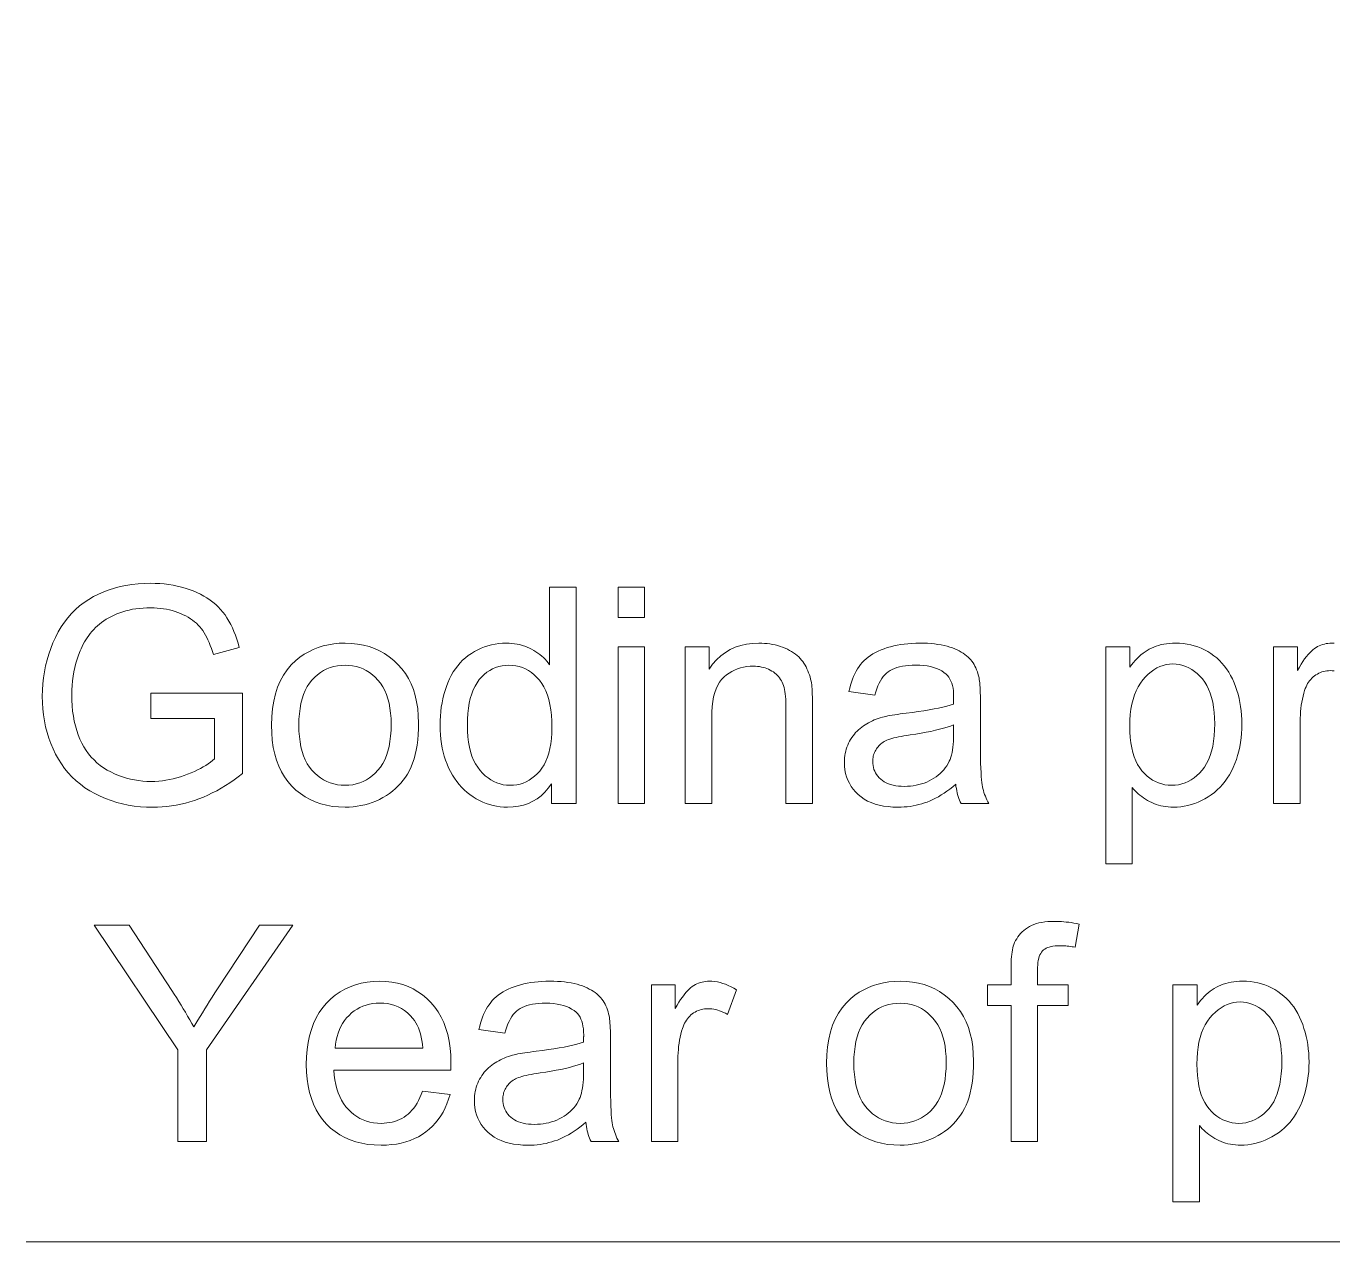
# Model space of a CAD drawing. Extents: x 0 to 297, y 0 to 420.
# Drawn here: x 31.13 to 49.23, y 91.52 to 108.36 of the extents above; entities that cross this region are included whole.
import ezdxf

# ---------------------------------------------------------------- set-up
doc = ezdxf.new("R2010")
doc.units = 0

msp = doc.modelspace()

# ---------------------------------------------------------------- linework, layer by layer
at = {"color": 7, "lineweight": 13}
for points in [[(83.923, 130.258), (70.24, 91.518), (31.128, 91.518)], [(49.247, 99.426), (49.22, 99.429), (49.193, 99.43), (49.169, 99.429), (49.146, 99.427), (49.123, 99.423), (49.101, 99.418), (49.079, 99.411), (49.057, 99.403), (49.036, 99.394), (49.016, 99.383), (48.996, 99.371), (48.976, 99.357), (48.958, 99.342), (48.94, 99.326), (48.924, 99.308), (48.908, 99.29), (48.894, 99.27), (48.881, 99.25), (48.869, 99.228), (48.858, 99.205), (48.848, 99.181), (48.839, 99.155), (48.828, 99.116), (48.817, 99.075), (48.808, 99.034), (48.8, 98.992), (48.793, 98.95), (48.788, 98.906), (48.783, 98.862), (48.78, 98.817), (48.778, 98.772), (48.778, 98.726), (48.778, 97.588), (48.409, 97.588), (48.409, 99.761), (48.741, 99.761), (48.741, 99.432), (48.766, 99.476), (48.791, 99.518), (48.815, 99.556), (48.839, 99.591), (48.863, 99.624), (48.886, 99.652), (48.909, 99.678), (48.932, 99.701), (48.954, 99.72), (48.975, 99.737), (48.997, 99.751), (49.019, 99.763), (49.042, 99.774), (49.065, 99.784), (49.088, 99.792), (49.112, 99.798), (49.136, 99.804), (49.161, 99.807), (49.186, 99.809), (49.212, 99.81), (49.249, 99.809)]]:
    msp.add_lwpolyline(points, dxfattribs=at)
for points in [[(32.855, 98.765), (32.855, 99.117), (34.126, 99.119), (34.126, 98.005), (34.067, 97.96), (34.008, 97.917), (33.948, 97.876), (33.889, 97.837), (33.828, 97.801), (33.768, 97.767), (33.707, 97.735), (33.646, 97.706), (33.584, 97.679), (33.522, 97.654), (33.46, 97.632), (33.397, 97.612), (33.334, 97.594), (33.271, 97.579), (33.207, 97.566), (33.143, 97.556), (33.078, 97.547), (33.014, 97.541), (32.949, 97.538), (32.884, 97.537), (32.796, 97.539), (32.71, 97.544), (32.626, 97.554), (32.543, 97.567), (32.462, 97.584), (32.382, 97.605), (32.304, 97.629), (32.228, 97.658), (32.153, 97.69), (32.08, 97.726), (32.01, 97.766), (31.943, 97.808), (31.88, 97.855), (31.82, 97.904), (31.763, 97.957), (31.711, 98.014), (31.661, 98.074), (31.616, 98.137), (31.574, 98.203), (31.535, 98.273), (31.5, 98.346), (31.469, 98.42), (31.441, 98.496), (31.417, 98.573), (31.397, 98.652), (31.38, 98.733), (31.367, 98.816), (31.358, 98.9), (31.353, 98.986), (31.351, 99.074), (31.353, 99.161), (31.358, 99.246), (31.367, 99.331), (31.38, 99.415), (31.397, 99.497), (31.417, 99.578), (31.441, 99.658), (31.468, 99.737), (31.499, 99.815), (31.534, 99.891), (31.572, 99.965), (31.614, 100.035), (31.658, 100.101), (31.706, 100.163), (31.757, 100.222), (31.812, 100.276), (31.869, 100.327), (31.93, 100.373), (31.994, 100.416), (32.061, 100.455), (32.131, 100.49), (32.203, 100.521), (32.277, 100.549), (32.353, 100.573), (32.431, 100.593), (32.511, 100.61), (32.593, 100.622), (32.678, 100.632), (32.764, 100.637), (32.853, 100.639), (32.917, 100.638), (32.98, 100.635), (33.042, 100.63), (33.103, 100.622), (33.163, 100.613), (33.221, 100.601), (33.278, 100.587), (33.333, 100.572), (33.388, 100.554), (33.441, 100.534), (33.493, 100.512), (33.542, 100.488), (33.589, 100.463), (33.633, 100.436), (33.676, 100.408), (33.716, 100.377), (33.754, 100.345), (33.789, 100.312), (33.822, 100.277), (33.854, 100.24), (33.883, 100.201), (33.91, 100.16), (33.937, 100.117), (33.962, 100.071), (33.985, 100.023), (34.007, 99.973), (34.028, 99.92), (34.047, 99.865), (34.064, 99.808), (34.081, 99.749), (33.723, 99.651), (33.709, 99.695), (33.694, 99.738), (33.679, 99.779), (33.663, 99.818), (33.647, 99.855), (33.63, 99.89), (33.612, 99.923), (33.594, 99.954), (33.574, 99.984), (33.555, 100.011), (33.534, 100.036), (33.511, 100.061), (33.487, 100.085), (33.461, 100.107), (33.433, 100.129), (33.403, 100.149), (33.372, 100.169), (33.339, 100.187), (33.305, 100.204), (33.268, 100.221), (33.231, 100.236), (33.192, 100.249), (33.153, 100.261), (33.113, 100.271), (33.072, 100.28), (33.03, 100.287), (32.987, 100.292), (32.944, 100.296), (32.9, 100.299), (32.855, 100.299), (32.801, 100.298), (32.749, 100.296), (32.698, 100.292), (32.649, 100.286), (32.601, 100.279), (32.555, 100.269), (32.51, 100.259), (32.467, 100.246), (32.425, 100.232), (32.384, 100.216), (32.345, 100.199), (32.308, 100.181), (32.272, 100.162), (32.238, 100.142), (32.205, 100.121), (32.174, 100.098), (32.144, 100.075), (32.116, 100.05), (32.089, 100.025), (32.064, 99.999), (32.04, 99.971), (32.017, 99.943), (31.996, 99.915), (31.975, 99.886), (31.956, 99.857), (31.937, 99.827), (31.92, 99.796), (31.904, 99.765), (31.889, 99.734), (31.875, 99.702), (31.853, 99.646), (31.833, 99.589), (31.816, 99.531), (31.801, 99.472), (31.789, 99.412), (31.778, 99.351), (31.77, 99.289), (31.765, 99.226), (31.761, 99.163), (31.76, 99.098), (31.761, 99.019), (31.766, 98.943), (31.772, 98.869), (31.782, 98.798), (31.795, 98.73), (31.81, 98.664), (31.828, 98.601), (31.848, 98.54), (31.872, 98.482), (31.898, 98.427), (31.927, 98.374), (31.958, 98.324), (31.992, 98.277), (32.029, 98.233), (32.068, 98.192), (32.109, 98.153), (32.153, 98.117), (32.2, 98.084), (32.249, 98.053), (32.3, 98.026), (32.353, 98.001), (32.407, 97.979), (32.462, 97.959), (32.517, 97.942), (32.572, 97.928), (32.629, 97.916), (32.686, 97.907), (32.744, 97.9), (32.802, 97.896), (32.861, 97.895), (32.912, 97.896), (32.964, 97.899), (33.015, 97.904), (33.065, 97.911), (33.116, 97.92), (33.166, 97.931), (33.216, 97.943), (33.266, 97.958), (33.315, 97.975), (33.364, 97.994), (33.412, 98.014), (33.458, 98.034), (33.501, 98.055), (33.542, 98.076), (33.58, 98.097), (33.616, 98.118), (33.65, 98.14), (33.681, 98.161), (33.71, 98.183), (33.737, 98.206), (33.737, 98.765)], [(38.405, 97.588), (38.405, 97.862), (38.361, 97.801), (38.314, 97.746), (38.263, 97.697), (38.208, 97.655), (38.149, 97.62), (38.087, 97.59), (38.02, 97.568), (37.95, 97.552), (37.875, 97.542), (37.797, 97.539), (37.745, 97.54), (37.695, 97.544), (37.645, 97.552), (37.596, 97.562), (37.547, 97.575), (37.5, 97.59), (37.454, 97.609), (37.408, 97.63), (37.363, 97.655), (37.319, 97.682), (37.276, 97.712), (37.236, 97.744), (37.197, 97.778), (37.16, 97.815), (37.126, 97.854), (37.093, 97.895), (37.062, 97.938), (37.033, 97.984), (37.006, 98.032), (36.981, 98.082), (36.959, 98.134), (36.938, 98.188), (36.92, 98.243), (36.905, 98.3), (36.892, 98.358), (36.881, 98.418), (36.872, 98.479), (36.866, 98.542), (36.863, 98.606), (36.862, 98.672), (36.863, 98.737), (36.866, 98.8), (36.871, 98.862), (36.879, 98.923), (36.889, 98.983), (36.901, 99.041), (36.915, 99.098), (36.931, 99.154), (36.95, 99.209), (36.97, 99.263), (36.993, 99.315), (37.018, 99.364), (37.045, 99.411), (37.074, 99.455), (37.106, 99.497), (37.139, 99.536), (37.175, 99.573), (37.213, 99.608), (37.253, 99.64), (37.296, 99.669), (37.339, 99.696), (37.384, 99.72), (37.43, 99.741), (37.477, 99.759), (37.525, 99.775), (37.574, 99.788), (37.624, 99.798), (37.675, 99.805), (37.727, 99.809), (37.781, 99.81), (37.819, 99.809), (37.857, 99.807), (37.895, 99.803), (37.931, 99.797), (37.966, 99.79), (38.001, 99.78), (38.034, 99.77), (38.067, 99.757), (38.099, 99.743), (38.13, 99.727), (38.161, 99.71), (38.19, 99.692), (38.217, 99.673), (38.244, 99.653), (38.27, 99.632), (38.294, 99.61), (38.317, 99.587), (38.339, 99.563), (38.36, 99.538), (38.38, 99.511), (38.38, 100.588), (38.746, 100.588), (38.746, 97.588)], [(39.328, 100.164), (39.328, 100.588), (39.696, 100.588), (39.696, 100.164)], [(34.527, 98.674), (34.53, 98.792), (34.54, 98.903), (34.557, 99.009), (34.58, 99.107), (34.611, 99.2), (34.648, 99.286), (34.691, 99.366), (34.742, 99.44), (34.799, 99.508), (34.862, 99.569), (34.92, 99.615), (34.979, 99.656), (35.042, 99.692), (35.106, 99.723), (35.173, 99.75), (35.243, 99.772), (35.315, 99.788), (35.39, 99.801), (35.466, 99.808), (35.546, 99.81), (35.634, 99.807), (35.719, 99.798), (35.8, 99.784), (35.878, 99.763), (35.953, 99.737), (36.025, 99.705), (36.093, 99.666), (36.158, 99.622), (36.22, 99.572), (36.278, 99.517), (36.333, 99.456), (36.381, 99.39), (36.424, 99.32), (36.461, 99.246), (36.492, 99.167), (36.517, 99.084), (36.537, 98.996), (36.552, 98.903), (36.56, 98.806), (36.563, 98.705), (36.562, 98.623), (36.558, 98.545), (36.552, 98.47), (36.543, 98.398), (36.531, 98.33), (36.518, 98.266), (36.501, 98.206), (36.482, 98.149), (36.461, 98.095), (36.437, 98.045), (36.411, 97.998), (36.382, 97.953), (36.351, 97.911), (36.318, 97.87), (36.283, 97.832), (36.245, 97.795), (36.205, 97.761), (36.162, 97.729), (36.118, 97.699), (36.071, 97.672), (36.022, 97.646), (35.973, 97.624), (35.923, 97.604), (35.871, 97.587), (35.819, 97.572), (35.766, 97.56), (35.713, 97.551), (35.658, 97.544), (35.602, 97.54), (35.546, 97.539), (35.456, 97.542), (35.37, 97.55), (35.288, 97.565), (35.209, 97.586), (35.133, 97.612), (35.061, 97.644), (34.993, 97.682), (34.928, 97.726), (34.866, 97.776), (34.808, 97.831), (34.755, 97.892), (34.707, 97.959), (34.665, 98.03), (34.628, 98.107), (34.597, 98.188), (34.572, 98.275), (34.552, 98.367), (34.538, 98.465), (34.53, 98.567)], [(39.328, 97.588), (39.328, 99.761), (39.696, 99.761), (39.696, 97.588)], [(40.257, 97.588), (40.257, 99.761), (40.588, 99.761), (40.588, 99.452), (40.638, 99.52), (40.692, 99.581), (40.751, 99.635), (40.814, 99.681), (40.881, 99.721), (40.952, 99.753), (41.028, 99.778), (41.107, 99.796), (41.192, 99.807), (41.28, 99.81), (41.319, 99.81), (41.357, 99.807), (41.395, 99.804), (41.432, 99.799), (41.468, 99.793), (41.504, 99.785), (41.539, 99.776), (41.574, 99.765), (41.608, 99.753), (41.641, 99.74), (41.673, 99.725), (41.704, 99.71), (41.732, 99.693), (41.76, 99.676), (41.785, 99.658), (41.809, 99.639), (41.831, 99.619), (41.852, 99.599), (41.87, 99.577), (41.888, 99.554), (41.903, 99.531), (41.918, 99.507), (41.932, 99.482), (41.945, 99.456), (41.957, 99.429), (41.968, 99.401), (41.978, 99.373), (41.987, 99.344), (41.995, 99.313), (42.002, 99.282), (42.006, 99.26), (42.01, 99.235), (42.013, 99.207), (42.015, 99.176), (42.018, 99.142), (42.019, 99.104), (42.021, 99.064), (42.022, 99.02), (42.022, 98.974), (42.023, 98.924), (42.023, 97.588), (41.654, 97.588), (41.654, 98.91), (41.654, 98.954), (41.653, 98.995), (41.65, 99.035), (41.647, 99.072), (41.644, 99.107), (41.639, 99.139), (41.633, 99.169), (41.627, 99.197), (41.62, 99.223), (41.611, 99.246), (41.602, 99.268), (41.591, 99.289), (41.58, 99.309), (41.566, 99.328), (41.552, 99.347), (41.536, 99.364), (41.519, 99.381), (41.5, 99.396), (41.48, 99.411), (41.459, 99.424), (41.437, 99.437), (41.414, 99.448), (41.39, 99.458), (41.365, 99.467), (41.34, 99.474), (41.314, 99.48), (41.287, 99.485), (41.259, 99.488), (41.231, 99.49), (41.202, 99.491), (41.156, 99.49), (41.111, 99.485), (41.067, 99.478), (41.024, 99.467), (40.983, 99.454), (40.943, 99.437), (40.904, 99.418), (40.867, 99.395), (40.831, 99.37), (40.796, 99.342), (40.763, 99.309), (40.734, 99.271), (40.709, 99.228), (40.687, 99.179), (40.668, 99.125), (40.652, 99.066), (40.64, 99.001), (40.632, 98.931), (40.627, 98.856), (40.625, 98.775), (40.625, 97.588)], [(44.006, 97.856), (43.965, 97.822), (43.924, 97.79), (43.884, 97.761), (43.844, 97.733), (43.805, 97.708), (43.766, 97.684), (43.727, 97.663), (43.688, 97.643), (43.65, 97.626), (43.612, 97.61), (43.574, 97.597), (43.535, 97.585), (43.496, 97.574), (43.456, 97.565), (43.415, 97.557), (43.375, 97.55), (43.333, 97.545), (43.291, 97.542), (43.249, 97.539), (43.205, 97.539), (43.136, 97.54), (43.069, 97.546), (43.006, 97.554), (42.946, 97.567), (42.889, 97.582), (42.835, 97.602), (42.785, 97.624), (42.739, 97.651), (42.695, 97.68), (42.655, 97.714), (42.618, 97.75), (42.586, 97.788), (42.557, 97.827), (42.532, 97.869), (42.511, 97.913), (42.493, 97.959), (42.48, 98.006), (42.47, 98.056), (42.465, 98.107), (42.463, 98.161), (42.463, 98.192), (42.466, 98.224), (42.469, 98.254), (42.474, 98.284), (42.481, 98.314), (42.489, 98.342), (42.498, 98.371), (42.509, 98.399), (42.521, 98.426), (42.535, 98.452), (42.55, 98.478), (42.566, 98.503), (42.583, 98.527), (42.601, 98.55), (42.619, 98.571), (42.639, 98.592), (42.659, 98.612), (42.68, 98.63), (42.703, 98.648), (42.726, 98.664), (42.749, 98.68), (42.774, 98.695), (42.799, 98.709), (42.824, 98.722), (42.851, 98.734), (42.877, 98.746), (42.905, 98.757), (42.933, 98.767), (42.961, 98.776), (42.991, 98.785), (43.013, 98.791), (43.038, 98.796), (43.066, 98.802), (43.095, 98.808), (43.127, 98.813), (43.161, 98.819), (43.197, 98.824), (43.235, 98.83), (43.275, 98.835), (43.318, 98.84), (43.405, 98.851), (43.487, 98.862), (43.565, 98.874), (43.637, 98.886), (43.705, 98.899), (43.769, 98.911), (43.827, 98.925), (43.881, 98.938), (43.93, 98.953), (43.975, 98.967), (43.975, 98.982), (43.976, 98.995), (43.976, 99.008), (43.976, 99.019), (43.976, 99.029), (43.977, 99.038), (43.977, 99.046), (43.977, 99.053), (43.977, 99.059), (43.977, 99.063), (43.976, 99.107), (43.973, 99.148), (43.968, 99.186), (43.96, 99.222), (43.951, 99.255), (43.939, 99.286), (43.926, 99.313), (43.91, 99.338), (43.892, 99.361), (43.873, 99.38), (43.843, 99.404), (43.811, 99.425), (43.776, 99.444), (43.738, 99.46), (43.697, 99.474), (43.654, 99.485), (43.608, 99.494), (43.559, 99.5), (43.507, 99.504), (43.453, 99.505), (43.402, 99.504), (43.355, 99.502), (43.309, 99.497), (43.267, 99.491), (43.227, 99.483), (43.19, 99.473), (43.156, 99.461), (43.124, 99.447), (43.096, 99.432), (43.069, 99.414), (43.045, 99.395), (43.022, 99.372), (43.001, 99.347), (42.981, 99.319), (42.962, 99.288), (42.944, 99.255), (42.928, 99.218), (42.913, 99.179), (42.899, 99.137), (42.886, 99.092), (42.526, 99.141), (42.537, 99.186), (42.548, 99.23), (42.561, 99.272), (42.576, 99.312), (42.591, 99.35), (42.608, 99.387), (42.626, 99.421), (42.645, 99.454), (42.666, 99.485), (42.688, 99.515), (42.711, 99.542), (42.737, 99.569), (42.764, 99.594), (42.794, 99.618), (42.825, 99.64), (42.859, 99.662), (42.894, 99.682), (42.932, 99.7), (42.972, 99.717), (43.013, 99.733), (43.056, 99.748), (43.101, 99.761), (43.147, 99.773), (43.194, 99.783), (43.243, 99.791), (43.293, 99.798), (43.344, 99.803), (43.397, 99.807), (43.451, 99.809), (43.506, 99.81), (43.561, 99.81), (43.613, 99.808), (43.664, 99.804), (43.712, 99.8), (43.759, 99.794), (43.803, 99.787), (43.845, 99.778), (43.885, 99.768), (43.923, 99.757), (43.959, 99.745), (43.992, 99.731), (44.024, 99.717), (44.055, 99.702), (44.083, 99.687), (44.109, 99.671), (44.134, 99.654), (44.157, 99.637), (44.178, 99.618), (44.197, 99.6), (44.214, 99.58), (44.23, 99.56), (44.245, 99.538), (44.259, 99.516), (44.272, 99.492), (44.284, 99.468), (44.295, 99.442), (44.305, 99.415), (44.314, 99.388), (44.322, 99.359), (44.329, 99.329), (44.332, 99.309), (44.336, 99.286), (44.338, 99.259), (44.341, 99.23), (44.343, 99.197), (44.344, 99.162), (44.346, 99.123), (44.347, 99.082), (44.347, 99.037), (44.347, 98.99), (44.347, 98.499), (44.348, 98.4), (44.348, 98.308), (44.349, 98.224), (44.351, 98.148), (44.353, 98.079), (44.356, 98.018), (44.359, 97.964), (44.362, 97.918), (44.366, 97.88), (44.371, 97.849), (44.376, 97.822), (44.382, 97.795), (44.389, 97.768), (44.397, 97.742), (44.406, 97.715), (44.416, 97.69), (44.426, 97.664), (44.438, 97.638), (44.451, 97.613), (44.464, 97.588), (44.079, 97.588), (44.068, 97.611), (44.058, 97.635), (44.049, 97.66), (44.04, 97.686), (44.032, 97.712), (44.025, 97.739), (44.019, 97.767), (44.014, 97.796), (44.009, 97.826)], [(46.083, 96.755), (46.083, 99.761), (46.418, 99.761), (46.418, 99.479), (46.442, 99.511), (46.467, 99.542), (46.492, 99.571), (46.518, 99.598), (46.545, 99.624), (46.572, 99.648), (46.6, 99.67), (46.628, 99.691), (46.657, 99.71), (46.686, 99.727), (46.717, 99.743), (46.749, 99.757), (46.782, 99.77), (46.816, 99.78), (46.852, 99.79), (46.888, 99.797), (46.927, 99.803), (46.966, 99.807), (47.007, 99.809), (47.049, 99.81), (47.104, 99.809), (47.157, 99.805), (47.21, 99.797), (47.261, 99.787), (47.311, 99.774), (47.359, 99.759), (47.406, 99.74), (47.452, 99.719), (47.496, 99.694), (47.54, 99.667), (47.581, 99.637), (47.621, 99.605), (47.658, 99.57), (47.693, 99.534), (47.726, 99.494), (47.758, 99.453), (47.787, 99.409), (47.813, 99.362), (47.838, 99.314), (47.861, 99.263), (47.882, 99.21), (47.9, 99.156), (47.916, 99.102), (47.93, 99.046), (47.942, 98.989), (47.952, 98.932), (47.96, 98.873), (47.965, 98.813), (47.968, 98.753), (47.969, 98.691), (47.968, 98.625), (47.965, 98.56), (47.959, 98.497), (47.95, 98.435), (47.94, 98.374), (47.926, 98.315), (47.911, 98.256), (47.893, 98.2), (47.872, 98.144), (47.85, 98.09), (47.825, 98.038), (47.798, 97.988), (47.768, 97.941), (47.737, 97.897), (47.703, 97.854), (47.667, 97.815), (47.629, 97.778), (47.589, 97.743), (47.546, 97.711), (47.502, 97.681), (47.456, 97.654), (47.41, 97.63), (47.363, 97.608), (47.316, 97.59), (47.268, 97.574), (47.22, 97.562), (47.171, 97.552), (47.122, 97.544), (47.072, 97.54), (47.022, 97.539), (46.986, 97.54), (46.95, 97.542), (46.915, 97.546), (46.881, 97.551), (46.847, 97.558), (46.815, 97.567), (46.783, 97.577), (46.752, 97.589), (46.721, 97.602), (46.691, 97.617), (46.663, 97.632), (46.635, 97.649), (46.608, 97.667), (46.583, 97.685), (46.558, 97.705), (46.535, 97.725), (46.512, 97.745), (46.491, 97.767), (46.47, 97.79), (46.451, 97.813), (46.451, 96.755)], [(34.905, 98.674), (34.907, 98.593), (34.913, 98.516), (34.922, 98.443), (34.934, 98.374), (34.951, 98.309), (34.971, 98.249), (34.995, 98.193), (35.022, 98.141), (35.053, 98.093), (35.087, 98.049), (35.125, 98.01), (35.164, 97.975), (35.205, 97.943), (35.248, 97.916), (35.293, 97.894), (35.34, 97.875), (35.389, 97.86), (35.439, 97.85), (35.492, 97.844), (35.546, 97.842), (35.6, 97.844), (35.652, 97.85), (35.702, 97.86), (35.75, 97.875), (35.797, 97.894), (35.842, 97.917), (35.885, 97.944), (35.926, 97.975), (35.965, 98.011), (36.002, 98.05), (36.037, 98.094), (36.068, 98.143), (36.095, 98.195), (36.119, 98.252), (36.139, 98.314), (36.155, 98.38), (36.168, 98.45), (36.177, 98.524), (36.183, 98.603), (36.184, 98.687), (36.183, 98.765), (36.177, 98.84), (36.168, 98.911), (36.155, 98.978), (36.139, 99.041), (36.118, 99.1), (36.095, 99.155), (36.067, 99.207), (36.036, 99.254), (36.001, 99.298), (35.964, 99.337), (35.924, 99.372), (35.883, 99.404), (35.84, 99.431), (35.796, 99.453), (35.749, 99.472), (35.701, 99.487), (35.651, 99.497), (35.599, 99.503), (35.546, 99.505), (35.492, 99.503), (35.439, 99.497), (35.389, 99.487), (35.34, 99.472), (35.293, 99.454), (35.248, 99.431), (35.205, 99.404), (35.164, 99.373), (35.125, 99.338), (35.087, 99.299), (35.053, 99.255), (35.022, 99.208), (34.995, 99.156), (34.971, 99.1), (34.951, 99.039), (34.934, 98.975), (34.922, 98.906), (34.913, 98.833), (34.907, 98.756)], [(37.24, 98.672), (37.242, 98.591), (37.247, 98.514), (37.256, 98.441), (37.268, 98.372), (37.284, 98.308), (37.304, 98.247), (37.326, 98.191), (37.353, 98.139), (37.383, 98.092), (37.416, 98.048), (37.452, 98.009), (37.489, 97.974), (37.528, 97.943), (37.567, 97.916), (37.608, 97.893), (37.65, 97.875), (37.694, 97.86), (37.738, 97.85), (37.784, 97.844), (37.832, 97.842), (37.879, 97.844), (37.925, 97.85), (37.97, 97.859), (38.013, 97.873), (38.055, 97.891), (38.095, 97.913), (38.134, 97.938), (38.172, 97.968), (38.207, 98.002), (38.242, 98.039), (38.274, 98.081), (38.303, 98.126), (38.328, 98.176), (38.35, 98.23), (38.369, 98.288), (38.384, 98.351), (38.396, 98.417), (38.404, 98.488), (38.409, 98.563), (38.411, 98.642), (38.409, 98.729), (38.404, 98.811), (38.395, 98.888), (38.383, 98.961), (38.368, 99.029), (38.349, 99.092), (38.327, 99.15), (38.301, 99.204), (38.272, 99.252), (38.239, 99.297), (38.204, 99.336), (38.167, 99.372), (38.129, 99.403), (38.089, 99.43), (38.047, 99.453), (38.004, 99.472), (37.959, 99.487), (37.913, 99.497), (37.865, 99.503), (37.815, 99.505), (37.767, 99.503), (37.72, 99.497), (37.675, 99.487), (37.632, 99.473), (37.59, 99.455), (37.55, 99.433), (37.511, 99.407), (37.474, 99.377), (37.439, 99.343), (37.405, 99.305), (37.374, 99.262), (37.346, 99.215), (37.321, 99.164), (37.3, 99.107), (37.281, 99.046), (37.267, 98.981), (37.255, 98.911), (37.247, 98.836), (37.242, 98.756)], [(46.416, 98.662), (46.418, 98.58), (46.423, 98.503), (46.432, 98.43), (46.443, 98.362), (46.459, 98.297), (46.477, 98.238), (46.499, 98.182), (46.525, 98.131), (46.554, 98.084), (46.586, 98.042), (46.621, 98.004), (46.657, 97.97), (46.694, 97.94), (46.733, 97.914), (46.774, 97.892), (46.816, 97.874), (46.859, 97.86), (46.904, 97.85), (46.95, 97.844), (46.997, 97.842), (47.046, 97.844), (47.093, 97.85), (47.138, 97.86), (47.183, 97.875), (47.225, 97.894), (47.267, 97.916), (47.307, 97.943), (47.345, 97.975), (47.382, 98.01), (47.418, 98.049), (47.451, 98.093), (47.481, 98.142), (47.507, 98.194), (47.53, 98.252), (47.549, 98.314), (47.565, 98.381), (47.577, 98.452), (47.586, 98.528), (47.591, 98.608), (47.593, 98.693), (47.591, 98.774), (47.586, 98.851), (47.578, 98.923), (47.566, 98.992), (47.55, 99.056), (47.531, 99.116), (47.509, 99.172), (47.484, 99.224), (47.455, 99.272), (47.422, 99.315), (47.387, 99.354), (47.351, 99.389), (47.314, 99.42), (47.275, 99.447), (47.235, 99.47), (47.193, 99.489), (47.15, 99.503), (47.106, 99.513), (47.061, 99.52), (47.014, 99.522), (46.967, 99.519), (46.922, 99.513), (46.877, 99.502), (46.834, 99.486), (46.792, 99.467), (46.751, 99.442), (46.711, 99.414), (46.672, 99.381), (46.634, 99.344), (46.597, 99.302), (46.563, 99.256), (46.532, 99.206), (46.505, 99.152), (46.481, 99.094), (46.462, 99.032), (46.445, 98.966), (46.433, 98.896), (46.424, 98.822), (46.418, 98.744)], [(43.975, 98.679), (43.933, 98.662), (43.887, 98.647), (43.837, 98.632), (43.782, 98.617), (43.724, 98.603), (43.662, 98.589), (43.596, 98.576), (43.526, 98.563), (43.451, 98.551), (43.373, 98.539), (43.329, 98.533), (43.288, 98.526), (43.249, 98.519), (43.213, 98.512), (43.179, 98.505), (43.149, 98.497), (43.12, 98.49), (43.095, 98.482), (43.072, 98.474), (43.052, 98.466), (43.034, 98.457), (43.016, 98.448), (42.999, 98.438), (42.984, 98.427), (42.969, 98.415), (42.955, 98.403), (42.941, 98.39), (42.929, 98.376), (42.917, 98.361), (42.907, 98.346), (42.897, 98.33), (42.888, 98.314), (42.881, 98.297), (42.874, 98.28), (42.868, 98.263), (42.864, 98.245), (42.86, 98.227), (42.858, 98.209), (42.856, 98.19), (42.856, 98.171), (42.857, 98.142), (42.86, 98.114), (42.866, 98.087), (42.873, 98.061), (42.883, 98.036), (42.896, 98.012), (42.91, 97.989), (42.927, 97.967), (42.946, 97.946), (42.967, 97.926), (42.99, 97.907), (43.016, 97.89), (43.043, 97.875), (43.073, 97.863), (43.104, 97.852), (43.138, 97.843), (43.174, 97.836), (43.212, 97.831), (43.252, 97.828), (43.293, 97.827), (43.336, 97.828), (43.377, 97.831), (43.417, 97.836), (43.456, 97.842), (43.495, 97.851), (43.532, 97.861), (43.568, 97.873), (43.604, 97.887), (43.638, 97.903), (43.672, 97.92), (43.704, 97.94), (43.735, 97.96), (43.764, 97.982), (43.791, 98.006), (43.816, 98.031), (43.839, 98.057), (43.861, 98.084), (43.881, 98.113), (43.899, 98.144), (43.916, 98.175), (43.927, 98.201), (43.937, 98.23), (43.946, 98.261), (43.954, 98.294), (43.96, 98.33), (43.965, 98.368), (43.97, 98.408), (43.973, 98.451), (43.974, 98.496), (43.975, 98.544)], [(44.772, 92.906), (44.772, 94.792), (44.447, 94.792), (44.447, 95.079), (44.772, 95.079), (44.772, 95.31), (44.772, 95.353), (44.774, 95.393), (44.775, 95.431), (44.778, 95.467), (44.782, 95.501), (44.786, 95.532), (44.791, 95.562), (44.797, 95.589), (44.803, 95.613), (44.811, 95.636), (44.822, 95.664), (44.835, 95.691), (44.85, 95.717), (44.866, 95.742), (44.884, 95.765), (44.904, 95.788), (44.925, 95.81), (44.948, 95.83), (44.972, 95.85), (44.998, 95.868), (45.026, 95.885), (45.056, 95.9), (45.088, 95.913), (45.123, 95.925), (45.159, 95.935), (45.198, 95.943), (45.238, 95.949), (45.281, 95.953), (45.326, 95.956), (45.374, 95.957), (45.405, 95.957), (45.437, 95.955), (45.47, 95.954), (45.503, 95.951), (45.537, 95.948), (45.572, 95.944), (45.607, 95.939), (45.643, 95.933), (45.68, 95.927), (45.717, 95.92), (45.662, 95.599), (45.639, 95.603), (45.617, 95.606), (45.595, 95.609), (45.572, 95.612), (45.551, 95.614), (45.529, 95.616), (45.508, 95.617), (45.487, 95.618), (45.466, 95.619), (45.445, 95.619), (45.413, 95.619), (45.382, 95.616), (45.353, 95.613), (45.327, 95.608), (45.302, 95.601), (45.279, 95.593), (45.258, 95.584), (45.24, 95.573), (45.223, 95.561), (45.208, 95.548), (45.195, 95.532), (45.183, 95.514), (45.172, 95.493), (45.163, 95.47), (45.156, 95.445), (45.149, 95.417), (45.145, 95.386), (45.141, 95.353), (45.139, 95.318), (45.138, 95.28), (45.138, 95.079), (45.562, 95.079), (45.562, 94.792), (45.138, 94.792), (45.138, 92.906)], [(33.228, 92.906), (33.228, 94.177), (32.072, 95.906), (32.555, 95.906), (33.146, 95.001), (33.179, 94.95), (33.211, 94.9), (33.243, 94.849), (33.274, 94.798), (33.305, 94.747), (33.335, 94.697), (33.365, 94.646), (33.394, 94.595), (33.423, 94.544), (33.451, 94.494), (33.479, 94.541), (33.508, 94.59), (33.538, 94.64), (33.569, 94.691), (33.601, 94.744), (33.634, 94.797), (33.669, 94.852), (33.704, 94.908), (33.741, 94.965), (33.779, 95.024), (34.36, 95.906), (34.822, 95.906), (33.625, 94.177), (33.625, 92.906)], [(36.619, 93.606), (37, 93.559), (36.98, 93.493), (36.958, 93.431), (36.932, 93.372), (36.903, 93.316), (36.871, 93.262), (36.837, 93.212), (36.799, 93.165), (36.758, 93.12), (36.713, 93.079), (36.666, 93.041), (36.616, 93.006), (36.563, 92.974), (36.508, 92.947), (36.45, 92.923), (36.389, 92.903), (36.325, 92.886), (36.259, 92.873), (36.19, 92.864), (36.119, 92.858), (36.044, 92.857), (35.951, 92.86), (35.861, 92.868), (35.776, 92.883), (35.694, 92.904), (35.617, 92.93), (35.543, 92.962), (35.473, 93.001), (35.408, 93.045), (35.346, 93.094), (35.288, 93.15), (35.235, 93.211), (35.187, 93.277), (35.146, 93.348), (35.109, 93.423), (35.079, 93.503), (35.053, 93.588), (35.034, 93.677), (35.02, 93.771), (35.011, 93.87), (35.009, 93.974), (35.012, 94.081), (35.02, 94.183), (35.034, 94.281), (35.054, 94.373), (35.079, 94.461), (35.11, 94.544), (35.147, 94.621), (35.189, 94.694), (35.237, 94.762), (35.291, 94.825), (35.349, 94.883), (35.411, 94.934), (35.476, 94.98), (35.544, 95.019), (35.615, 95.052), (35.69, 95.08), (35.769, 95.101), (35.85, 95.116), (35.935, 95.125), (36.024, 95.128), (36.109, 95.125), (36.192, 95.116), (36.271, 95.101), (36.347, 95.081), (36.42, 95.054), (36.489, 95.021), (36.556, 94.983), (36.619, 94.938), (36.679, 94.888), (36.736, 94.831), (36.788, 94.77), (36.835, 94.703), (36.877, 94.632), (36.913, 94.555), (36.943, 94.474), (36.968, 94.388), (36.987, 94.298), (37.001, 94.202), (37.009, 94.102), (37.012, 93.996), (37.012, 93.99), (37.012, 93.982), (37.012, 93.974), (37.012, 93.965), (37.012, 93.956), (37.011, 93.945), (37.011, 93.935), (37.011, 93.923), (37.01, 93.911), (37.01, 93.898), (35.389, 93.898), (35.395, 93.828), (35.404, 93.762), (35.416, 93.698), (35.432, 93.639), (35.45, 93.582), (35.472, 93.529), (35.497, 93.479), (35.526, 93.433), (35.557, 93.39), (35.592, 93.35), (35.629, 93.314), (35.668, 93.281), (35.709, 93.253), (35.752, 93.228), (35.797, 93.207), (35.843, 93.19), (35.891, 93.177), (35.941, 93.167), (35.993, 93.161), (36.046, 93.159), (36.086, 93.161), (36.125, 93.164), (36.162, 93.169), (36.199, 93.177), (36.234, 93.186), (36.268, 93.198), (36.301, 93.212), (36.332, 93.228), (36.363, 93.246), (36.392, 93.266), (36.42, 93.288), (36.447, 93.314), (36.473, 93.341), (36.497, 93.371), (36.52, 93.404), (36.543, 93.439), (36.564, 93.477), (36.583, 93.517), (36.602, 93.56)], [(38.88, 93.174), (38.84, 93.14), (38.799, 93.108), (38.759, 93.079), (38.719, 93.051), (38.68, 93.025), (38.64, 93.002), (38.601, 92.98), (38.563, 92.961), (38.525, 92.944), (38.487, 92.928), (38.448, 92.915), (38.41, 92.902), (38.37, 92.892), (38.331, 92.882), (38.29, 92.875), (38.249, 92.868), (38.208, 92.863), (38.166, 92.859), (38.123, 92.857), (38.08, 92.857), (38.01, 92.858), (37.944, 92.864), (37.88, 92.872), (37.82, 92.885), (37.764, 92.9), (37.71, 92.92), (37.66, 92.942), (37.613, 92.969), (37.57, 92.998), (37.53, 93.032), (37.493, 93.068), (37.461, 93.105), (37.432, 93.145), (37.407, 93.187), (37.386, 93.231), (37.368, 93.277), (37.355, 93.324), (37.345, 93.374), (37.339, 93.425), (37.337, 93.479), (37.338, 93.51), (37.34, 93.541), (37.344, 93.572), (37.349, 93.602), (37.356, 93.631), (37.364, 93.66), (37.373, 93.689), (37.384, 93.716), (37.396, 93.744), (37.41, 93.77), (37.425, 93.796), (37.441, 93.821), (37.458, 93.845), (37.475, 93.868), (37.494, 93.889), (37.514, 93.91), (37.534, 93.93), (37.555, 93.948), (37.577, 93.966), (37.6, 93.982), (37.624, 93.998), (37.649, 94.012), (37.674, 94.027), (37.699, 94.04), (37.726, 94.052), (37.752, 94.064), (37.78, 94.075), (37.808, 94.085), (37.836, 94.094), (37.865, 94.103), (37.888, 94.109), (37.913, 94.114), (37.94, 94.12), (37.97, 94.125), (38.002, 94.131), (38.035, 94.137), (38.071, 94.142), (38.11, 94.147), (38.15, 94.153), (38.193, 94.158), (38.28, 94.169), (38.362, 94.18), (38.439, 94.192), (38.512, 94.204), (38.58, 94.216), (38.643, 94.229), (38.702, 94.243), (38.756, 94.256), (38.805, 94.27), (38.85, 94.285), (38.85, 94.3), (38.85, 94.313), (38.851, 94.325), (38.851, 94.337), (38.851, 94.347), (38.851, 94.356), (38.852, 94.364), (38.852, 94.371), (38.852, 94.377), (38.852, 94.381), (38.851, 94.425), (38.848, 94.466), (38.842, 94.504), (38.835, 94.54), (38.826, 94.573), (38.814, 94.603), (38.801, 94.631), (38.785, 94.656), (38.767, 94.679), (38.747, 94.698), (38.718, 94.722), (38.685, 94.743), (38.65, 94.762), (38.613, 94.778), (38.572, 94.792), (38.529, 94.803), (38.483, 94.812), (38.434, 94.818), (38.382, 94.822), (38.328, 94.823), (38.277, 94.822), (38.229, 94.82), (38.184, 94.815), (38.142, 94.809), (38.102, 94.8), (38.065, 94.79), (38.031, 94.779), (37.999, 94.765), (37.97, 94.749), (37.944, 94.732), (37.92, 94.713), (37.897, 94.69), (37.876, 94.665), (37.855, 94.637), (37.837, 94.606), (37.819, 94.572), (37.802, 94.536), (37.787, 94.497), (37.774, 94.455), (37.761, 94.41), (37.401, 94.459), (37.411, 94.504), (37.423, 94.548), (37.436, 94.59), (37.45, 94.63), (37.466, 94.668), (37.483, 94.704), (37.501, 94.739), (37.52, 94.772), (37.541, 94.803), (37.563, 94.832), (37.586, 94.86), (37.612, 94.887), (37.639, 94.912), (37.669, 94.936), (37.7, 94.958), (37.734, 94.979), (37.769, 94.999), (37.807, 95.018), (37.846, 95.035), (37.888, 95.051), (37.931, 95.066), (37.976, 95.079), (38.022, 95.09), (38.069, 95.1), (38.118, 95.109), (38.168, 95.116), (38.219, 95.121), (38.272, 95.125), (38.326, 95.127), (38.381, 95.128), (38.436, 95.127), (38.488, 95.125), (38.539, 95.122), (38.587, 95.118), (38.633, 95.112), (38.678, 95.105), (38.72, 95.096), (38.76, 95.086), (38.798, 95.075), (38.833, 95.063), (38.867, 95.049), (38.899, 95.035), (38.929, 95.02), (38.958, 95.005), (38.984, 94.989), (39.009, 94.972), (39.032, 94.954), (39.053, 94.936), (39.072, 94.917), (39.089, 94.898), (39.105, 94.878), (39.12, 94.856), (39.134, 94.834), (39.147, 94.81), (39.159, 94.786), (39.17, 94.76), (39.18, 94.733), (39.189, 94.706), (39.197, 94.677), (39.204, 94.647), (39.207, 94.627), (39.21, 94.603), (39.213, 94.577), (39.216, 94.548), (39.218, 94.515), (39.219, 94.48), (39.221, 94.441), (39.221, 94.4), (39.222, 94.355), (39.222, 94.308), (39.222, 93.816), (39.222, 93.717), (39.223, 93.626), (39.224, 93.542), (39.226, 93.466), (39.228, 93.397), (39.231, 93.336), (39.234, 93.282), (39.237, 93.236), (39.241, 93.198), (39.246, 93.167), (39.251, 93.14), (39.257, 93.113), (39.264, 93.086), (39.272, 93.06), (39.281, 93.033), (39.291, 93.007), (39.301, 92.982), (39.313, 92.956), (39.325, 92.931), (39.339, 92.906), (38.954, 92.906), (38.943, 92.929), (38.933, 92.953), (38.923, 92.978), (38.915, 93.004), (38.907, 93.03), (38.9, 93.057), (38.894, 93.085), (38.889, 93.114), (38.884, 93.144)], [(39.789, 92.906), (39.789, 95.079), (40.121, 95.079), (40.121, 94.75), (40.146, 94.794), (40.171, 94.836), (40.195, 94.874), (40.219, 94.909), (40.243, 94.941), (40.266, 94.97), (40.289, 94.996), (40.311, 95.019), (40.333, 95.038), (40.355, 95.054), (40.377, 95.068), (40.399, 95.081), (40.421, 95.092), (40.444, 95.102), (40.468, 95.11), (40.492, 95.116), (40.516, 95.121), (40.541, 95.125), (40.566, 95.127), (40.591, 95.128), (40.629, 95.127), (40.666, 95.123), (40.704, 95.117), (40.741, 95.109), (40.779, 95.098), (40.817, 95.085), (40.855, 95.07), (40.893, 95.052), (40.931, 95.032), (40.97, 95.009), (40.843, 94.668), (40.816, 94.683), (40.789, 94.696), (40.762, 94.708), (40.735, 94.719), (40.708, 94.728), (40.681, 94.735), (40.654, 94.74), (40.627, 94.744), (40.6, 94.747), (40.573, 94.747), (40.549, 94.747), (40.525, 94.745), (40.503, 94.741), (40.48, 94.736), (40.458, 94.729), (40.437, 94.721), (40.416, 94.712), (40.395, 94.701), (40.375, 94.689), (40.356, 94.675), (40.337, 94.66), (40.32, 94.644), (40.303, 94.626), (40.288, 94.608), (40.274, 94.588), (40.26, 94.567), (40.248, 94.546), (40.237, 94.523), (40.228, 94.498), (40.219, 94.473), (40.207, 94.434), (40.197, 94.393), (40.187, 94.352), (40.179, 94.31), (40.173, 94.268), (40.167, 94.224), (40.163, 94.18), (40.16, 94.135), (40.158, 94.09), (40.157, 94.044), (40.157, 92.906)], [(42.216, 93.992), (42.219, 94.11), (42.229, 94.221), (42.246, 94.326), (42.27, 94.425), (42.3, 94.518), (42.337, 94.604), (42.381, 94.684), (42.431, 94.758), (42.488, 94.825), (42.552, 94.887), (42.609, 94.933), (42.669, 94.974), (42.731, 95.01), (42.796, 95.041), (42.863, 95.068), (42.932, 95.089), (43.004, 95.106), (43.079, 95.118), (43.156, 95.126), (43.235, 95.128), (43.323, 95.125), (43.408, 95.116), (43.489, 95.102), (43.567, 95.081), (43.642, 95.055), (43.714, 95.022), (43.782, 94.984), (43.847, 94.94), (43.909, 94.89), (43.968, 94.834), (44.022, 94.773), (44.07, 94.708), (44.113, 94.638), (44.15, 94.564), (44.181, 94.485), (44.207, 94.401), (44.227, 94.314), (44.241, 94.221), (44.249, 94.124), (44.252, 94.023), (44.251, 93.941), (44.247, 93.862), (44.241, 93.787), (44.232, 93.716), (44.221, 93.648), (44.207, 93.584), (44.191, 93.523), (44.172, 93.466), (44.15, 93.413), (44.126, 93.363), (44.1, 93.316), (44.071, 93.271), (44.041, 93.229), (44.007, 93.188), (43.972, 93.15), (43.934, 93.113), (43.894, 93.079), (43.852, 93.047), (43.807, 93.017), (43.76, 92.99), (43.712, 92.964), (43.662, 92.942), (43.612, 92.922), (43.561, 92.905), (43.509, 92.89), (43.456, 92.878), (43.402, 92.869), (43.347, 92.862), (43.292, 92.858), (43.235, 92.857), (43.146, 92.86), (43.06, 92.868), (42.977, 92.883), (42.898, 92.903), (42.823, 92.93), (42.751, 92.962), (42.682, 93), (42.617, 93.044), (42.555, 93.094), (42.497, 93.149), (42.444, 93.21), (42.396, 93.277), (42.354, 93.348), (42.317, 93.425), (42.286, 93.506), (42.261, 93.593), (42.241, 93.685), (42.227, 93.782), (42.219, 93.885)], [(47.013, 92.073), (47.013, 95.079), (47.348, 95.079), (47.348, 94.797), (47.372, 94.829), (47.397, 94.86), (47.422, 94.889), (47.448, 94.916), (47.475, 94.942), (47.502, 94.966), (47.53, 94.988), (47.558, 95.009), (47.587, 95.028), (47.616, 95.045), (47.647, 95.061), (47.679, 95.075), (47.712, 95.087), (47.746, 95.098), (47.782, 95.107), (47.819, 95.115), (47.857, 95.121), (47.896, 95.125), (47.937, 95.127), (47.979, 95.128), (48.034, 95.127), (48.087, 95.122), (48.14, 95.115), (48.191, 95.105), (48.241, 95.092), (48.289, 95.077), (48.336, 95.058), (48.382, 95.036), (48.427, 95.012), (48.47, 94.985), (48.511, 94.955), (48.551, 94.923), (48.588, 94.888), (48.623, 94.851), (48.657, 94.812), (48.688, 94.771), (48.717, 94.727), (48.744, 94.68), (48.768, 94.632), (48.791, 94.581), (48.812, 94.528), (48.83, 94.474), (48.846, 94.42), (48.86, 94.364), (48.872, 94.307), (48.882, 94.25), (48.89, 94.191), (48.895, 94.131), (48.898, 94.07), (48.9, 94.009), (48.898, 93.943), (48.895, 93.878), (48.889, 93.815), (48.88, 93.753), (48.87, 93.692), (48.856, 93.632), (48.841, 93.574), (48.823, 93.518), (48.803, 93.462), (48.78, 93.408), (48.755, 93.356), (48.728, 93.306), (48.698, 93.259), (48.667, 93.214), (48.633, 93.172), (48.597, 93.133), (48.559, 93.095), (48.519, 93.061), (48.476, 93.029), (48.432, 92.999), (48.386, 92.972), (48.34, 92.948), (48.293, 92.926), (48.246, 92.908), (48.198, 92.892), (48.15, 92.879), (48.101, 92.869), (48.052, 92.862), (48.002, 92.858), (47.952, 92.857), (47.916, 92.857), (47.88, 92.86), (47.845, 92.864), (47.811, 92.869), (47.777, 92.876), (47.745, 92.885), (47.713, 92.895), (47.682, 92.906), (47.651, 92.92), (47.622, 92.934), (47.593, 92.95), (47.565, 92.967), (47.538, 92.985), (47.513, 93.003), (47.488, 93.022), (47.465, 93.042), (47.442, 93.063), (47.421, 93.085), (47.4, 93.108), (47.381, 93.131), (47.381, 92.073)], [(35.41, 94.201), (36.623, 94.201), (36.617, 94.255), (36.61, 94.305), (36.6, 94.353), (36.589, 94.399), (36.576, 94.441), (36.561, 94.481), (36.545, 94.518), (36.526, 94.552), (36.506, 94.584), (36.484, 94.612), (36.448, 94.653), (36.41, 94.689), (36.369, 94.721), (36.327, 94.749), (36.282, 94.772), (36.235, 94.791), (36.187, 94.806), (36.136, 94.817), (36.083, 94.823), (36.028, 94.825), (35.978, 94.824), (35.93, 94.818), (35.883, 94.81), (35.838, 94.798), (35.794, 94.783), (35.752, 94.764), (35.712, 94.742), (35.674, 94.717), (35.637, 94.688), (35.601, 94.655), (35.568, 94.62), (35.538, 94.583), (35.511, 94.543), (35.487, 94.501), (35.467, 94.457), (35.449, 94.41), (35.435, 94.361), (35.423, 94.31), (35.415, 94.257)], [(42.595, 93.992), (42.596, 93.911), (42.602, 93.834), (42.611, 93.761), (42.624, 93.692), (42.64, 93.627), (42.66, 93.567), (42.684, 93.511), (42.711, 93.459), (42.742, 93.411), (42.777, 93.367), (42.814, 93.328), (42.853, 93.292), (42.895, 93.261), (42.938, 93.234), (42.982, 93.211), (43.029, 93.193), (43.078, 93.178), (43.128, 93.168), (43.181, 93.162), (43.235, 93.159), (43.289, 93.162), (43.341, 93.168), (43.391, 93.178), (43.44, 93.193), (43.486, 93.212), (43.531, 93.235), (43.574, 93.262), (43.615, 93.293), (43.654, 93.329), (43.691, 93.368), (43.726, 93.412), (43.757, 93.46), (43.784, 93.513), (43.808, 93.57), (43.828, 93.632), (43.844, 93.698), (43.857, 93.768), (43.866, 93.842), (43.872, 93.921), (43.874, 94.005), (43.872, 94.083), (43.866, 94.158), (43.857, 94.229), (43.844, 94.296), (43.828, 94.359), (43.808, 94.418), (43.784, 94.473), (43.756, 94.525), (43.725, 94.572), (43.69, 94.615), (43.653, 94.655), (43.614, 94.69), (43.573, 94.721), (43.53, 94.748), (43.485, 94.771), (43.439, 94.79), (43.39, 94.804), (43.34, 94.815), (43.289, 94.821), (43.235, 94.823), (43.181, 94.821), (43.128, 94.815), (43.078, 94.805), (43.029, 94.79), (42.982, 94.772), (42.938, 94.749), (42.895, 94.722), (42.853, 94.691), (42.814, 94.656), (42.777, 94.617), (42.742, 94.573), (42.711, 94.525), (42.684, 94.474), (42.66, 94.417), (42.64, 94.357), (42.624, 94.293), (42.611, 94.224), (42.602, 94.151), (42.596, 94.074)], [(47.346, 93.98), (47.348, 93.898), (47.353, 93.821), (47.362, 93.748), (47.374, 93.68), (47.389, 93.615), (47.407, 93.555), (47.43, 93.5), (47.455, 93.449), (47.484, 93.402), (47.516, 93.36), (47.551, 93.322), (47.587, 93.288), (47.625, 93.258), (47.664, 93.232), (47.704, 93.21), (47.746, 93.192), (47.789, 93.178), (47.834, 93.168), (47.88, 93.161), (47.928, 93.159), (47.976, 93.162), (48.023, 93.168), (48.068, 93.178), (48.113, 93.193), (48.155, 93.211), (48.197, 93.234), (48.237, 93.261), (48.275, 93.292), (48.312, 93.328), (48.348, 93.367), (48.381, 93.411), (48.411, 93.459), (48.437, 93.512), (48.46, 93.57), (48.479, 93.632), (48.495, 93.699), (48.507, 93.77), (48.516, 93.846), (48.521, 93.926), (48.523, 94.011), (48.521, 94.092), (48.516, 94.169), (48.508, 94.241), (48.496, 94.31), (48.48, 94.374), (48.461, 94.434), (48.439, 94.49), (48.414, 94.542), (48.385, 94.589), (48.352, 94.633), (48.317, 94.672), (48.281, 94.707), (48.244, 94.738), (48.205, 94.765), (48.165, 94.788), (48.123, 94.806), (48.08, 94.821), (48.036, 94.831), (47.991, 94.838), (47.944, 94.84), (47.897, 94.837), (47.852, 94.831), (47.808, 94.82), (47.764, 94.804), (47.722, 94.785), (47.681, 94.76), (47.641, 94.732), (47.602, 94.699), (47.564, 94.661), (47.527, 94.62), (47.493, 94.574), (47.462, 94.524), (47.435, 94.47), (47.412, 94.412), (47.392, 94.35), (47.375, 94.284), (47.363, 94.214), (47.354, 94.14), (47.348, 94.062)], [(38.85, 93.996), (38.808, 93.98), (38.762, 93.965), (38.711, 93.95), (38.657, 93.935), (38.599, 93.921), (38.537, 93.907), (38.471, 93.894), (38.401, 93.881), (38.326, 93.869), (38.248, 93.857), (38.204, 93.851), (38.163, 93.844), (38.124, 93.837), (38.088, 93.83), (38.054, 93.823), (38.023, 93.815), (37.995, 93.807), (37.97, 93.8), (37.947, 93.792), (37.927, 93.784), (37.908, 93.775), (37.891, 93.766), (37.874, 93.756), (37.858, 93.745), (37.843, 93.733), (37.829, 93.721), (37.816, 93.708), (37.804, 93.694), (37.792, 93.679), (37.782, 93.664), (37.772, 93.648), (37.763, 93.632), (37.755, 93.615), (37.749, 93.598), (37.743, 93.581), (37.739, 93.563), (37.735, 93.545), (37.732, 93.527), (37.731, 93.508), (37.73, 93.489), (37.731, 93.46), (37.735, 93.432), (37.74, 93.405), (37.748, 93.379), (37.758, 93.354), (37.771, 93.33), (37.785, 93.307), (37.802, 93.285), (37.821, 93.264), (37.842, 93.243), (37.865, 93.225), (37.891, 93.208), (37.918, 93.193), (37.948, 93.181), (37.979, 93.17), (38.013, 93.161), (38.049, 93.154), (38.086, 93.149), (38.126, 93.146), (38.168, 93.145), (38.21, 93.146), (38.252, 93.149), (38.292, 93.154), (38.331, 93.16), (38.369, 93.168), (38.407, 93.179), (38.443, 93.191), (38.479, 93.205), (38.513, 93.221), (38.547, 93.238), (38.579, 93.258), (38.61, 93.278), (38.638, 93.3), (38.665, 93.324), (38.691, 93.349), (38.714, 93.375), (38.736, 93.402), (38.756, 93.431), (38.774, 93.461), (38.79, 93.493), (38.802, 93.519), (38.812, 93.548), (38.821, 93.579), (38.828, 93.612), (38.835, 93.648), (38.84, 93.686), (38.844, 93.726), (38.847, 93.769), (38.849, 93.814), (38.85, 93.861)]]:
    msp.add_lwpolyline(points, close=True, dxfattribs=at)

doc.saveas('drawing.dxf')
